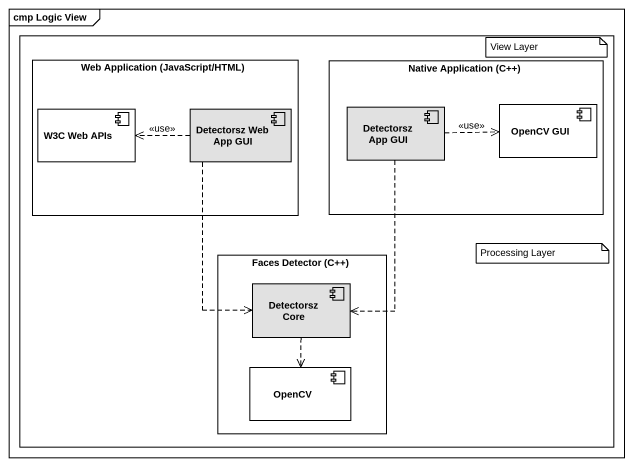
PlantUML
@startuml
mainframe cmp Logic View
rectangle " " as rectangle1 {
  rectangle "Web Application (JavaScript/HTML)" as Web_Application_JavaScript {
    component "W3C Web APIs" as W3C_Web_APIs #FFFFFF
    component "Detectorsz Web App GUI" as Detectorsz_Web_App_GUI #E1E1E1
  }
  rectangle "Native Application (C++)" as Native_Application_C {
    component "Detectorsz App GUI" as Detectorsz_App_GUI #E1E1E1
    component "OpenCV GUI" as OpenCV_GUI #FFFFFF
  }
  rectangle "Faces Detector (C++)" as Faces_Detector_C {
    component "Detectorsz Core" as Detectorsz_Core #E1E1E1
    component OpenCV #FFFFFF
  }
}
Detectorsz_Web_App_GUI .left.> W3C_Web_APIs : <<use>>
Detectorsz_Web_App_GUI ..> Detectorsz_Core
Detectorsz_App_GUI .right.> OpenCV_GUI : <<use>>
Detectorsz_App_GUI ..> Detectorsz_Core
Detectorsz_Core ..> OpenCV
note as N1
  View Layer
end note
note as N2
  Processing Layer
end note
@enduml
